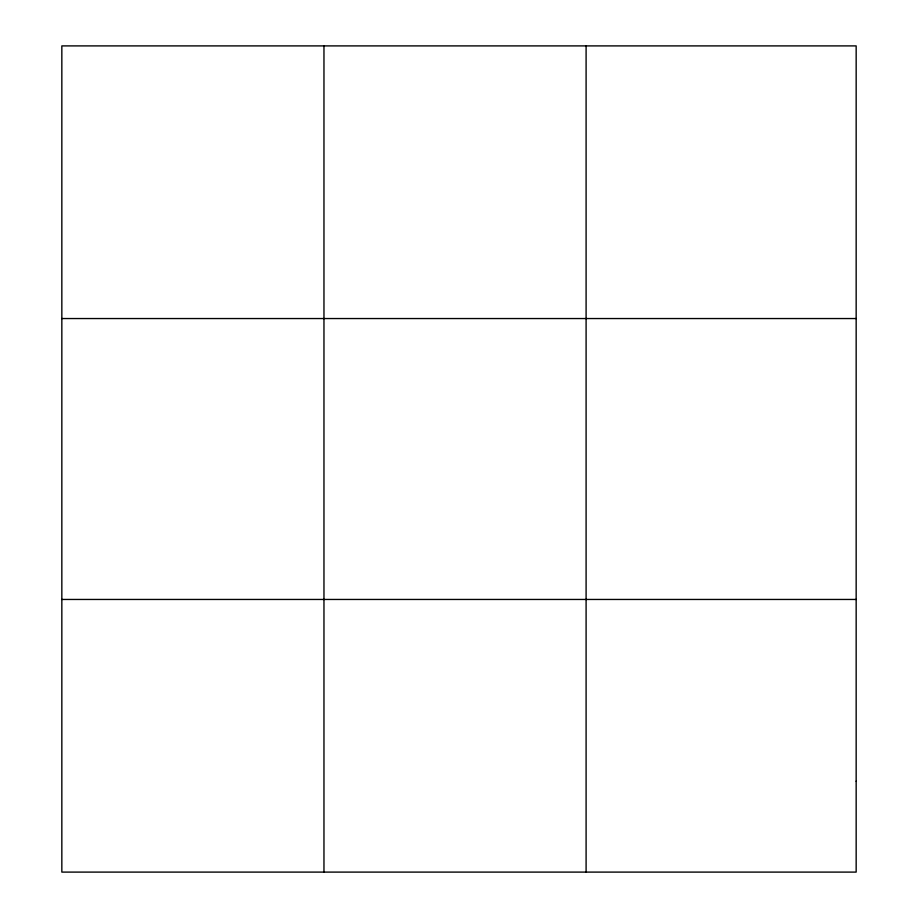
<?xml version="1.0" encoding="UTF-8"?>
<svg xmlns="http://www.w3.org/2000/svg" width="918" height="918" viewBox="0 0 918 918"><rect width="100%" height="100%" fill="white"/><g stroke="black" fill="none" stroke-linecap="round" stroke-linejoin="round"><path stroke-width="1.38" d="M323.962 872.1L323.962 45.9M586.097 872.1L586.097 45.9M61.839 318.546L856.161 318.546M61.839 599.454L856.161 599.454M856.161 781.218L856.161 872.1L61.839 872.1L61.839 45.9L856.161 45.9L856.161 781.218"/></g></svg>
